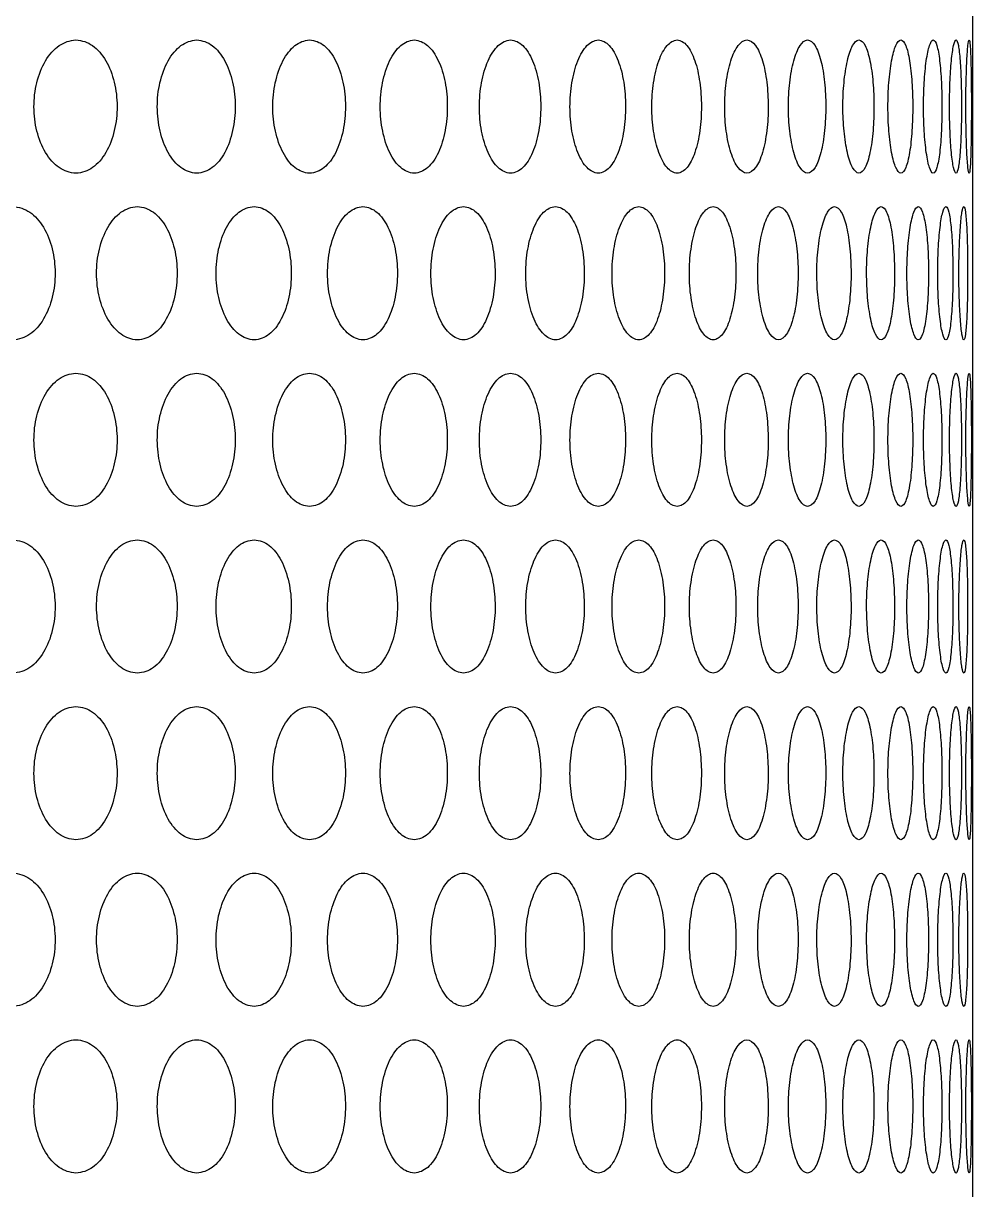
# Model space of a CAD drawing. Header units: millimetres. Extents: x 750 to 8479, y 2174 to 4333.
# Drawn here: x 1470.4 to 1527.4, y 2884.1 to 2954.1 of the extents above; entities that cross this region are included whole.
import ezdxf

# ---------------------------------------------------------------- set-up
doc = ezdxf.new("R2010")
doc.units = ezdxf.units.MM
doc.header["$LTSCALE"] = 153.67
doc.layers.get('0').update_dxf_attribs({"linetype": 'CONTINUOUS'})
doc.layers.add('02___PRT_ALL_AXES', color=7, linetype='CONTINUOUS')

msp = doc.modelspace()

# ---------------------------------------------------------------- linework, layer by layer
at = {"color": 0, "linetype": 'Continuous'}
for p, q in [((1527.40228, 3065.06162), (1527.40228, 2622.77021)), ((1527.41179, 2622.77021), (1527.41179, 3065.06162))]:
    msp.add_line(p, q, dxfattribs=at)
at = {"layer": '02___PRT_ALL_AXES', "color": 0, "linetype": 'Continuous'}
for points in [[(1473.58965, 2945.06591), (1473.22104, 2945.08775), (1472.55868, 2945.29974), (1471.71963, 2946.24269), (1471.18847, 2947.58256), (1471.01312, 2949.04925), (1471.1814, 2950.52312), (1471.71151, 2951.87762), (1472.55495, 2952.83075), (1473.21956, 2953.04428), (1473.58965, 2953.06591)], [(1473.58965, 2953.06591), (1473.95827, 2953.04407), (1474.61427, 2952.83209), (1475.43281, 2951.88914), (1475.9449, 2950.54927), (1476.11302, 2949.08257), (1475.95168, 2947.60871), (1475.4407, 2946.25421), (1474.61796, 2945.30107), (1473.95975, 2945.08754), (1473.58965, 2945.06591)], [(1480.83744, 2945.06591), (1480.49176, 2945.08775), (1479.87031, 2945.29974), (1479.08247, 2946.24269), (1478.58342, 2947.58256), (1478.41863, 2949.04925), (1478.57678, 2950.52312), (1479.07484, 2951.87762), (1479.86681, 2952.83075), (1480.49037, 2953.04428), (1480.83744, 2953.06591)], [(1480.83744, 2953.06591), (1481.18311, 2953.04407), (1481.79796, 2952.83209), (1482.56455, 2951.88914), (1483.04381, 2950.54927), (1483.20111, 2949.08257), (1483.05016, 2947.60871), (1482.57193, 2946.25421), (1481.80142, 2945.30107), (1481.1845, 2945.08754), (1480.83744, 2945.06591)], [(1487.61146, 2945.06591), (1487.28954, 2945.08775), (1486.71044, 2945.29974), (1485.97564, 2946.24269), (1485.50987, 2947.58256), (1485.35601, 2949.04925), (1485.50367, 2950.52312), (1485.96852, 2951.87762), (1486.70718, 2952.83075), (1487.28824, 2953.04428), (1487.61146, 2953.06591)], [(1487.61146, 2953.06591), (1487.93339, 2953.04407), (1488.50567, 2952.83209), (1489.2185, 2951.88914), (1489.66383, 2950.54927), (1489.80994, 2949.08257), (1489.66973, 2947.60871), (1489.22536, 2946.25421), (1488.50889, 2945.30107), (1487.93468, 2945.08754), (1487.61146, 2945.06591)], [(1493.89596, 2945.06591), (1493.59853, 2945.08775), (1493.06314, 2945.29974), (1492.38309, 2946.24269), (1491.95168, 2947.58256), (1491.80912, 2949.04925), (1491.94593, 2950.52312), (1492.3765, 2951.87762), (1493.06012, 2952.83075), (1493.59733, 2953.04428), (1493.89596, 2953.06591)], [(1493.89596, 2953.06591), (1494.19339, 2953.04407), (1494.72176, 2952.83209), (1495.37918, 2951.88914), (1495.78954, 2950.54927), (1495.92412, 2949.08257), (1495.79498, 2947.60871), (1495.38551, 2946.25421), (1494.72473, 2945.30107), (1494.19458, 2945.08754), (1493.89596, 2945.06591)], [(1499.67629, 2945.06591), (1499.40405, 2945.08775), (1498.91361, 2945.29974), (1498.28989, 2946.24269), (1497.89385, 2947.58256), (1497.76292, 2949.04925), (1497.88857, 2950.52312), (1498.28385, 2951.87762), (1498.91085, 2952.83075), (1499.40295, 2953.04428), (1499.67629, 2953.06591)], [(1499.67629, 2953.06591), (1499.94852, 2953.04407), (1500.43176, 2952.83209), (1501.03224, 2951.88914), (1501.40667, 2950.54927), (1501.52941, 2949.08257), (1501.41163, 2947.60871), (1501.03802, 2946.25421), (1500.43447, 2945.30107), (1499.94962, 2945.08754), (1499.67629, 2945.06591)], [(1504.93899, 2945.06591), (1504.69257, 2945.08775), (1504.24823, 2945.29974), (1503.6823, 2946.24269), (1503.32254, 2947.58256), (1503.20354, 2949.04925), (1503.31775, 2950.52312), (1503.67681, 2951.87762), (1504.24573, 2952.83075), (1504.69158, 2953.04428), (1504.93899, 2953.06591)], [(1504.93899, 2953.06591), (1505.1854, 2953.04407), (1505.62237, 2952.83209), (1506.16452, 2951.88914), (1506.50215, 2950.54927), (1506.61276, 2949.08257), (1506.50662, 2947.60871), (1506.16973, 2946.25421), (1505.62483, 2945.30107), (1505.18639, 2945.08754), (1504.93899, 2945.06591)], [(1509.6718, 2945.06591), (1509.45179, 2945.08775), (1509.05457, 2945.29974), (1508.54775, 2946.24269), (1508.22511, 2947.58256), (1508.11833, 2949.04925), (1508.22081, 2950.52312), (1508.54283, 2951.87762), (1509.05233, 2952.83075), (1509.4509, 2953.04428), (1509.6718, 2953.06591)], [(1509.6718, 2953.06591), (1509.89182, 2953.04407), (1510.2815, 2952.83209), (1510.76405, 2951.88914), (1511.0641, 2950.54927), (1511.16233, 2949.08257), (1511.06807, 2947.60871), (1510.76869, 2946.25421), (1510.28369, 2945.30107), (1509.89271, 2945.08754), (1509.6718, 2945.06591)], [(1513.86371, 2945.06591), (1513.67061, 2945.08775), (1513.32145, 2945.29974), (1512.87491, 2946.24269), (1512.59015, 2947.58256), (1512.49582, 2949.04925), (1512.58635, 2950.52312), (1512.87057, 2951.87762), (1513.31948, 2952.83075), (1513.66983, 2953.04428), (1513.86371, 2953.06591)], [(1513.86371, 2953.06591), (1514.05682, 2953.04407), (1514.39831, 2952.83209), (1514.82014, 2951.88914), (1515.0819, 2950.54927), (1515.16751, 2949.08257), (1515.08536, 2947.60871), (1514.82419, 2946.25421), (1514.40023, 2945.30107), (1514.0576, 2945.08754), (1513.86371, 2945.06591)], [(1517.50495, 2945.06591), (1517.33921, 2945.08775), (1517.03891, 2945.29974), (1516.6537, 2946.24269), (1516.40748, 2947.58256), (1516.32584, 2949.04925), (1516.4042, 2950.52312), (1516.64996, 2951.87762), (1517.03722, 2952.83075), (1517.33854, 2953.04428), (1517.50495, 2953.06591)], [(1517.50495, 2953.06591), (1517.6707, 2953.04407), (1517.96321, 2952.83209), (1518.32333, 2951.88914), (1518.5462, 2950.54927), (1518.61899, 2949.08257), (1518.54914, 2947.60871), (1518.32678, 2946.25421), (1517.96485, 2945.30107), (1517.67137, 2945.08754), (1517.50495, 2945.06591)], [(1520.58704, 2945.06591), (1520.44904, 2945.08775), (1520.19832, 2945.29974), (1519.87533, 2946.24269), (1519.66822, 2947.58256), (1519.59944, 2949.04925), (1519.66545, 2950.52312), (1519.87219, 2951.87762), (1520.1969, 2952.83075), (1520.44849, 2953.04428), (1520.58704, 2953.06591)], [(1520.58704, 2953.06591), (1520.72504, 2953.04407), (1520.96789, 2952.83209), (1521.26546, 2951.88914), (1521.44892, 2950.54927), (1521.50873, 2949.08257), (1521.45134, 2947.60871), (1521.26831, 2946.25421), (1520.96925, 2945.30107), (1520.7256, 2945.08754), (1520.58704, 2945.06591)], [(1523.10281, 2945.06591), (1522.99287, 2945.08775), (1522.7923, 2945.29974), (1522.53228, 2946.24269), (1522.36477, 2947.58256), (1522.30903, 2949.04925), (1522.36253, 2950.52312), (1522.52975, 2951.87762), (1522.79117, 2952.83075), (1522.99243, 2953.04428), (1523.10281, 2953.06591)], [(1523.10281, 2953.06591), (1523.21274, 2953.04407), (1523.40535, 2952.83209), (1523.63968, 2951.88914), (1523.7833, 2950.54927), (1523.82999, 2949.08257), (1523.78519, 2947.60871), (1523.64192, 2946.25421), (1523.40643, 2945.30107), (1523.21318, 2945.08754), (1523.10281, 2945.06591)], [(1525.04638, 2945.06591), (1524.96477, 2945.08775), (1524.81482, 2945.29974), (1524.61838, 2946.24269), (1524.49086, 2947.58256), (1524.44827, 2949.04925), (1524.48915, 2950.52312), (1524.61646, 2951.87762), (1524.81397, 2952.83075), (1524.96445, 2953.04428), (1525.04638, 2953.06591)], [(1525.04638, 2953.06591), (1525.128, 2953.04407), (1525.26992, 2952.83209), (1525.44047, 2951.88914), (1525.54392, 2950.54927), (1525.57738, 2949.08257), (1525.54528, 2947.60871), (1525.4421, 2946.25421), (1525.27072, 2945.30107), (1525.12832, 2945.08754), (1525.04638, 2945.06591)], [(1526.41325, 2945.06591), (1526.36015, 2945.08775), (1526.26116, 2945.29974), (1526.12876, 2946.24269), (1526.04152, 2947.58256), (1526.01219, 2949.04925), (1526.04035, 2950.52312), (1526.12746, 2951.87762), (1526.2606, 2952.83075), (1526.35994, 2953.04428), (1526.41325, 2953.06591)], [(1526.41325, 2953.06591), (1526.46635, 2953.04407), (1526.55726, 2952.83209), (1526.66363, 2951.88914), (1526.72666, 2950.54927), (1526.74681, 2949.08257), (1526.72748, 2947.60871), (1526.66464, 2946.25421), (1526.55777, 2945.30107), (1526.46656, 2945.08754), (1526.41325, 2945.06591)], [(1527.20022, 2945.06591), (1527.17576, 2945.08775), (1527.12797, 2945.29974), (1527.05992, 2946.24269), (1527.01316, 2947.58256), (1526.99716, 2949.04925), (1527.01252, 2950.52312), (1527.05924, 2951.87762), (1527.12769, 2952.83075), (1527.17566, 2953.04428), (1527.20022, 2953.06591)], [(1527.20022, 2953.06591), (1527.22468, 2953.04407), (1527.26437, 2952.83209), (1527.30631, 2951.88914), (1527.32878, 2950.54927), (1527.33558, 2949.08257), (1527.32906, 2947.60871), (1527.3067, 2946.25421), (1527.26459, 2945.30107), (1527.22478, 2945.08754), (1527.20022, 2945.06591)], [(1469.79334, 2943.06591), (1470.17311, 2943.04407), (1470.84911, 2942.83209), (1471.69293, 2941.88914), (1472.22098, 2940.54927), (1472.39436, 2939.08257), (1472.22798, 2937.60871), (1471.70106, 2936.25421), (1470.85292, 2935.30107), (1470.17463, 2935.08754), (1469.79334, 2935.06591)], [(1477.27173, 2935.06591), (1476.91449, 2935.08775), (1476.27239, 2935.29974), (1475.45871, 2936.24269), (1474.94346, 2937.58256), (1474.77333, 2939.04925), (1474.9366, 2940.52312), (1475.45084, 2941.87762), (1476.26877, 2942.83075), (1476.91305, 2943.04428), (1477.27173, 2943.06591)], [(1477.27173, 2943.06591), (1477.62898, 2943.04407), (1478.2646, 2942.83209), (1479.05739, 2941.88914), (1479.55321, 2940.54927), (1479.71596, 2939.08257), (1479.55978, 2937.60871), (1479.06502, 2936.25421), (1478.26817, 2935.30107), (1477.63042, 2935.08754), (1477.27173, 2935.06591)], [(1484.28468, 2935.06591), (1483.95079, 2935.08775), (1483.35034, 2935.29974), (1482.58879, 2936.24269), (1482.10624, 2937.58256), (1481.94687, 2939.04925), (1482.09982, 2940.52312), (1482.58142, 2941.87762), (1483.34695, 2942.83075), (1483.94944, 2943.04428), (1484.28468, 2943.06591)], [(1484.28468, 2943.06591), (1484.61858, 2943.04407), (1485.21232, 2942.83209), (1485.95224, 2941.88914), (1486.41467, 2940.54927), (1486.56642, 2939.08257), (1486.4208, 2937.60871), (1485.95936, 2936.25421), (1485.21566, 2935.30107), (1484.61992, 2935.08754), (1484.28468, 2935.06591)], [(1490.81584, 2935.06591), (1490.50608, 2935.08775), (1489.94867, 2935.29974), (1489.24104, 2936.24269), (1488.79232, 2937.58256), (1488.64406, 2939.04925), (1488.78634, 2940.52312), (1489.23419, 2941.87762), (1489.94553, 2942.83075), (1490.50483, 2943.04428), (1490.81584, 2943.06591)], [(1490.81584, 2943.06591), (1491.12561, 2943.04407), (1491.6761, 2942.83209), (1492.36143, 2941.88914), (1492.78939, 2940.54927), (1492.92978, 2939.08257), (1492.79506, 2937.60871), (1492.36802, 2936.25421), (1491.67919, 2935.30107), (1491.12686, 2935.08754), (1490.81584, 2935.06591)], [(1496.85001, 2935.06591), (1496.5651, 2935.08775), (1496.05203, 2935.29974), (1495.39996, 2936.24269), (1494.98611, 2937.58256), (1494.84932, 2939.04925), (1494.9806, 2940.52312), (1495.39364, 2941.87762), (1496.04914, 2942.83075), (1496.56395, 2943.04428), (1496.85001, 2943.06591)], [(1496.85001, 2943.06591), (1497.13493, 2943.04407), (1497.64088, 2942.83209), (1498.27002, 2941.88914), (1498.66253, 2940.54927), (1498.79122, 2939.08257), (1498.66772, 2937.60871), (1498.27607, 2936.25421), (1497.64372, 2935.30107), (1497.13607, 2935.08754), (1496.85001, 2935.06591)], [(1502.37314, 2935.06591), (1502.11373, 2935.08775), (1501.64621, 2935.29974), (1501.05121, 2936.24269), (1500.6732, 2937.58256), (1500.5482, 2939.04925), (1500.66816, 2940.52312), (1501.04544, 2941.87762), (1501.64357, 2942.83075), (1502.11269, 2943.04428), (1502.37314, 2943.06591)], [(1502.37314, 2943.06591), (1502.63254, 2943.04407), (1503.09277, 2942.83209), (1503.66425, 2941.88914), (1504.02039, 2940.54927), (1504.1371, 2939.08257), (1504.0251, 2937.60871), (1503.66975, 2936.25421), (1503.09536, 2935.30107), (1502.63358, 2935.08754), (1502.37314, 2935.06591)], [(1507.37235, 2935.06591), (1507.13907, 2935.08775), (1506.71817, 2935.29974), (1506.18163, 2936.24269), (1505.84033, 2937.58256), (1505.72741, 2939.04925), (1505.83579, 2940.52312), (1506.17643, 2941.87762), (1506.71579, 2942.83075), (1507.13813, 2943.04428), (1507.37235, 2943.06591)], [(1507.37235, 2943.06591), (1507.60563, 2943.04407), (1508.01908, 2942.83209), (1508.53158, 2941.88914), (1508.85051, 2940.54927), (1508.95496, 2939.08257), (1508.85473, 2937.60871), (1508.5365, 2936.25421), (1508.0214, 2935.30107), (1507.60657, 2935.08754), (1507.37235, 2935.06591)], [(1511.83601, 2935.06591), (1511.62939, 2935.08775), (1511.2561, 2935.29974), (1510.77927, 2936.24269), (1510.47549, 2937.58256), (1510.3749, 2939.04925), (1510.47144, 2940.52312), (1510.77465, 2941.87762), (1511.25399, 2942.83075), (1511.62856, 2943.04428), (1511.83601, 2943.06591)], [(1511.83601, 2943.06591), (1512.04263, 2943.04407), (1512.40833, 2942.83209), (1512.86065, 2941.88914), (1513.14163, 2940.54927), (1513.23358, 2939.08257), (1513.14535, 2937.60871), (1512.86499, 2936.25421), (1512.41038, 2935.30107), (1512.04346, 2935.08754), (1511.83601, 2935.06591)], [(1515.75373, 2935.06591), (1515.57425, 2935.08775), (1515.24943, 2935.29974), (1514.83343, 2936.24269), (1514.56786, 2937.58256), (1514.47985, 2939.04925), (1514.56432, 2940.52312), (1514.82939, 2941.87762), (1515.2476, 2942.83075), (1515.57353, 2943.04428), (1515.75373, 2943.06591)], [(1515.75373, 2943.06591), (1515.93321, 2943.04407), (1516.2503, 2942.83209), (1516.64138, 2941.88914), (1516.88377, 2940.54927), (1516.963, 2939.08257), (1516.88698, 2937.60871), (1516.64514, 2936.25421), (1516.25208, 2935.30107), (1515.93393, 2935.08754), (1515.75373, 2935.06591)], [(1519.11637, 2935.06591), (1518.96445, 2935.08775), (1518.68887, 2935.29974), (1518.33466, 2936.24269), (1518.10793, 2937.58256), (1518.0327, 2939.04925), (1518.1049, 2940.52312), (1518.33122, 2941.87762), (1518.68731, 2942.83075), (1518.96384, 2943.04428), (1519.11637, 2943.06591)], [(1519.11637, 2943.06591), (1519.26829, 2943.04407), (1519.53604, 2942.83209), (1519.86498, 2941.88914), (1520.06821, 2940.54927), (1520.13453, 2939.08257), (1520.07089, 2937.60871), (1519.86814, 2936.25421), (1519.53755, 2935.30107), (1519.2689, 2935.08754), (1519.11637, 2935.06591)], [(1521.91611, 2935.06591), (1521.79211, 2935.08775), (1521.5664, 2935.29974), (1521.27481, 2936.24269), (1521.08744, 2937.58256), (1521.02516, 2939.04925), (1521.08494, 2940.52312), (1521.27197, 2941.87762), (1521.56512, 2942.83075), (1521.79161, 2943.04428), (1521.91611, 2943.06591)], [(1521.91611, 2943.06591), (1522.04012, 2943.04407), (1522.2579, 2942.83209), (1522.52394, 2941.88914), (1522.68752, 2940.54927), (1522.74079, 2939.08257), (1522.68968, 2937.60871), (1522.52648, 2936.25421), (1522.25913, 2935.30107), (1522.04062, 2935.08754), (1521.91611, 2935.06591)], [(1524.14643, 2935.06591), (1524.05063, 2935.08775), (1523.87532, 2935.29974), (1523.64702, 2936.24269), (1523.49946, 2937.58256), (1523.45028, 2939.04925), (1523.49749, 2940.52312), (1523.6448, 2941.87762), (1523.87433, 2942.83075), (1524.05025, 2943.04428), (1524.14643, 2943.06591)], [(1524.14643, 2943.06591), (1524.24223, 2943.04407), (1524.40955, 2942.83209), (1524.61205, 2941.88914), (1524.73562, 2940.54927), (1524.77571, 2939.08257), (1524.73725, 2937.60871), (1524.61398, 2936.25421), (1524.41049, 2935.30107), (1524.24262, 2935.08754), (1524.14643, 2935.06591)], [(1525.80214, 2935.06591), (1525.73476, 2935.08775), (1525.61025, 2935.29974), (1525.44579, 2936.24269), (1525.33837, 2937.58256), (1525.30241, 2939.04925), (1525.33693, 2940.52312), (1525.44418, 2941.87762), (1525.60955, 2942.83075), (1525.73449, 2943.04428), (1525.80214, 2943.06591)], [(1525.80214, 2943.06591), (1525.86951, 2943.04407), (1525.98597, 2942.83209), (1526.12447, 2941.88914), (1526.20773, 2940.54927), (1526.23454, 2939.08257), (1526.20882, 2937.60871), (1526.12578, 2936.25421), (1525.98662, 2935.30107), (1525.86978, 2935.08754), (1525.80214, 2935.06591)], [(1526.87937, 2935.06591), (1526.84058, 2935.08775), (1526.76717, 2935.29974), (1526.66691, 2936.24269), (1526.59989, 2937.58256), (1526.57722, 2939.04925), (1526.59898, 2940.52312), (1526.66592, 2941.87762), (1526.76675, 2942.83075), (1526.84042, 2943.04428), (1526.87937, 2943.06591)], [(1526.87937, 2943.06591), (1526.91816, 2943.04407), (1526.98348, 2942.83209), (1527.05766, 2941.88914), (1527.10042, 2940.54927), (1527.1139, 2939.08257), (1527.10097, 2937.60871), (1527.05835, 2936.25421), (1526.98385, 2935.30107), (1526.91831, 2935.08754), (1526.87937, 2935.06591)], [(1473.58965, 2925.06591), (1473.22104, 2925.08775), (1472.55868, 2925.29974), (1471.71963, 2926.24269), (1471.18847, 2927.58256), (1471.01312, 2929.04925), (1471.1814, 2930.52312), (1471.71151, 2931.87762), (1472.55495, 2932.83075), (1473.21956, 2933.04428), (1473.58965, 2933.06591)], [(1473.58965, 2933.06591), (1473.95827, 2933.04407), (1474.61427, 2932.83209), (1475.43281, 2931.88914), (1475.9449, 2930.54927), (1476.11302, 2929.08257), (1475.95168, 2927.60871), (1475.4407, 2926.25421), (1474.61796, 2925.30107), (1473.95975, 2925.08754), (1473.58965, 2925.06591)], [(1480.83744, 2925.06591), (1480.49176, 2925.08775), (1479.87031, 2925.29974), (1479.08247, 2926.24269), (1478.58342, 2927.58256), (1478.41863, 2929.04925), (1478.57678, 2930.52312), (1479.07484, 2931.87762), (1479.86681, 2932.83075), (1480.49037, 2933.04428), (1480.83744, 2933.06591)], [(1480.83744, 2933.06591), (1481.18311, 2933.04407), (1481.79796, 2932.83209), (1482.56455, 2931.88914), (1483.04381, 2930.54927), (1483.20111, 2929.08257), (1483.05016, 2927.60871), (1482.57193, 2926.25421), (1481.80142, 2925.30107), (1481.1845, 2925.08754), (1480.83744, 2925.06591)], [(1487.61146, 2925.06591), (1487.28954, 2925.08775), (1486.71044, 2925.29974), (1485.97564, 2926.24269), (1485.50987, 2927.58256), (1485.35601, 2929.04925), (1485.50367, 2930.52312), (1485.96852, 2931.87762), (1486.70718, 2932.83075), (1487.28824, 2933.04428), (1487.61146, 2933.06591)], [(1487.61146, 2933.06591), (1487.93339, 2933.04407), (1488.50567, 2932.83209), (1489.2185, 2931.88914), (1489.66383, 2930.54927), (1489.80994, 2929.08257), (1489.66973, 2927.60871), (1489.22536, 2926.25421), (1488.50889, 2925.30107), (1487.93468, 2925.08754), (1487.61146, 2925.06591)], [(1493.89596, 2925.06591), (1493.59853, 2925.08775), (1493.06314, 2925.29974), (1492.38309, 2926.24269), (1491.95168, 2927.58256), (1491.80912, 2929.04925), (1491.94593, 2930.52312), (1492.3765, 2931.87762), (1493.06012, 2932.83075), (1493.59733, 2933.04428), (1493.89596, 2933.06591)], [(1493.89596, 2933.06591), (1494.19339, 2933.04407), (1494.72176, 2932.83209), (1495.37918, 2931.88914), (1495.78954, 2930.54927), (1495.92412, 2929.08257), (1495.79498, 2927.60871), (1495.38551, 2926.25421), (1494.72473, 2925.30107), (1494.19458, 2925.08754), (1493.89596, 2925.06591)], [(1499.67629, 2925.06591), (1499.40405, 2925.08775), (1498.91361, 2925.29974), (1498.28989, 2926.24269), (1497.89385, 2927.58256), (1497.76292, 2929.04925), (1497.88857, 2930.52312), (1498.28385, 2931.87762), (1498.91085, 2932.83075), (1499.40295, 2933.04428), (1499.67629, 2933.06591)], [(1499.67629, 2933.06591), (1499.94852, 2933.04407), (1500.43176, 2932.83209), (1501.03224, 2931.88914), (1501.40667, 2930.54927), (1501.52941, 2929.08257), (1501.41163, 2927.60871), (1501.03802, 2926.25421), (1500.43447, 2925.30107), (1499.94962, 2925.08754), (1499.67629, 2925.06591)], [(1504.93899, 2925.06591), (1504.69257, 2925.08775), (1504.24823, 2925.29974), (1503.6823, 2926.24269), (1503.32254, 2927.58256), (1503.20354, 2929.04925), (1503.31775, 2930.52312), (1503.67681, 2931.87762), (1504.24573, 2932.83075), (1504.69158, 2933.04428), (1504.93899, 2933.06591)], [(1504.93899, 2933.06591), (1505.1854, 2933.04407), (1505.62237, 2932.83209), (1506.16452, 2931.88914), (1506.50215, 2930.54927), (1506.61276, 2929.08257), (1506.50662, 2927.60871), (1506.16973, 2926.25421), (1505.62483, 2925.30107), (1505.18639, 2925.08754), (1504.93899, 2925.06591)], [(1509.6718, 2925.06591), (1509.45179, 2925.08775), (1509.05457, 2925.29974), (1508.54775, 2926.24269), (1508.22511, 2927.58256), (1508.11833, 2929.04925), (1508.22081, 2930.52312), (1508.54283, 2931.87762), (1509.05233, 2932.83075), (1509.4509, 2933.04428), (1509.6718, 2933.06591)], [(1509.6718, 2933.06591), (1509.89182, 2933.04407), (1510.2815, 2932.83209), (1510.76405, 2931.88914), (1511.0641, 2930.54927), (1511.16233, 2929.08257), (1511.06807, 2927.60871), (1510.76869, 2926.25421), (1510.28369, 2925.30107), (1509.89271, 2925.08754), (1509.6718, 2925.06591)], [(1513.86371, 2925.06591), (1513.67061, 2925.08775), (1513.32145, 2925.29974), (1512.87491, 2926.24269), (1512.59015, 2927.58256), (1512.49582, 2929.04925), (1512.58635, 2930.52312), (1512.87057, 2931.87762), (1513.31948, 2932.83075), (1513.66983, 2933.04428), (1513.86371, 2933.06591)], [(1513.86371, 2933.06591), (1514.05682, 2933.04407), (1514.39831, 2932.83209), (1514.82014, 2931.88914), (1515.0819, 2930.54927), (1515.16751, 2929.08257), (1515.08536, 2927.60871), (1514.82419, 2926.25421), (1514.40023, 2925.30107), (1514.0576, 2925.08754), (1513.86371, 2925.06591)], [(1517.50495, 2925.06591), (1517.33921, 2925.08775), (1517.03891, 2925.29974), (1516.6537, 2926.24269), (1516.40748, 2927.58256), (1516.32584, 2929.04925), (1516.4042, 2930.52312), (1516.64996, 2931.87762), (1517.03722, 2932.83075), (1517.33854, 2933.04428), (1517.50495, 2933.06591)], [(1517.50495, 2933.06591), (1517.6707, 2933.04407), (1517.96321, 2932.83209), (1518.32333, 2931.88914), (1518.5462, 2930.54927), (1518.61899, 2929.08257), (1518.54914, 2927.60871), (1518.32678, 2926.25421), (1517.96485, 2925.30107), (1517.67137, 2925.08754), (1517.50495, 2925.06591)], [(1520.58704, 2925.06591), (1520.44904, 2925.08775), (1520.19832, 2925.29974), (1519.87533, 2926.24269), (1519.66822, 2927.58256), (1519.59944, 2929.04925), (1519.66545, 2930.52312), (1519.87219, 2931.87762), (1520.1969, 2932.83075), (1520.44849, 2933.04428), (1520.58704, 2933.06591)], [(1520.58704, 2933.06591), (1520.72504, 2933.04407), (1520.96789, 2932.83209), (1521.26546, 2931.88914), (1521.44892, 2930.54927), (1521.50873, 2929.08257), (1521.45134, 2927.60871), (1521.26831, 2926.25421), (1520.96925, 2925.30107), (1520.7256, 2925.08754), (1520.58704, 2925.06591)], [(1523.10281, 2925.06591), (1522.99287, 2925.08775), (1522.7923, 2925.29974), (1522.53228, 2926.24269), (1522.36477, 2927.58256), (1522.30903, 2929.04925), (1522.36253, 2930.52312), (1522.52975, 2931.87762), (1522.79117, 2932.83075), (1522.99243, 2933.04428), (1523.10281, 2933.06591)], [(1523.10281, 2933.06591), (1523.21274, 2933.04407), (1523.40535, 2932.83209), (1523.63968, 2931.88914), (1523.7833, 2930.54927), (1523.82999, 2929.08257), (1523.78519, 2927.60871), (1523.64192, 2926.25421), (1523.40643, 2925.30107), (1523.21318, 2925.08754), (1523.10281, 2925.06591)], [(1525.04638, 2925.06591), (1524.96477, 2925.08775), (1524.81482, 2925.29974), (1524.61838, 2926.24269), (1524.49086, 2927.58256), (1524.44827, 2929.04925), (1524.48915, 2930.52312), (1524.61646, 2931.87762), (1524.81397, 2932.83075), (1524.96445, 2933.04428), (1525.04638, 2933.06591)], [(1525.04638, 2933.06591), (1525.128, 2933.04407), (1525.26992, 2932.83209), (1525.44047, 2931.88914), (1525.54392, 2930.54927), (1525.57738, 2929.08257), (1525.54528, 2927.60871), (1525.4421, 2926.25421), (1525.27072, 2925.30107), (1525.12832, 2925.08754), (1525.04638, 2925.06591)], [(1526.41325, 2925.06591), (1526.36015, 2925.08775), (1526.26116, 2925.29974), (1526.12876, 2926.24269), (1526.04152, 2927.58256), (1526.01219, 2929.04925), (1526.04035, 2930.52312), (1526.12746, 2931.87762), (1526.2606, 2932.83075), (1526.35994, 2933.04428), (1526.41325, 2933.06591)], [(1526.41325, 2933.06591), (1526.46635, 2933.04407), (1526.55726, 2932.83209), (1526.66363, 2931.88914), (1526.72666, 2930.54927), (1526.74681, 2929.08257), (1526.72748, 2927.60871), (1526.66464, 2926.25421), (1526.55777, 2925.30107), (1526.46656, 2925.08754), (1526.41325, 2925.06591)], [(1527.20022, 2925.06591), (1527.17576, 2925.08775), (1527.12797, 2925.29974), (1527.05992, 2926.24269), (1527.01316, 2927.58256), (1526.99716, 2929.04925), (1527.01252, 2930.52312), (1527.05924, 2931.87762), (1527.12769, 2932.83075), (1527.17566, 2933.04428), (1527.20022, 2933.06591)], [(1527.20022, 2933.06591), (1527.22468, 2933.04407), (1527.26437, 2932.83209), (1527.30631, 2931.88914), (1527.32878, 2930.54927), (1527.33558, 2929.08257), (1527.32906, 2927.60871), (1527.3067, 2926.25421), (1527.26459, 2925.30107), (1527.22478, 2925.08754), (1527.20022, 2925.06591)], [(1469.79334, 2923.06591), (1470.17311, 2923.04407), (1470.84911, 2922.83209), (1471.69293, 2921.88914), (1472.22098, 2920.54927), (1472.39436, 2919.08257), (1472.22798, 2917.60871), (1471.70106, 2916.25421), (1470.85292, 2915.30107), (1470.17463, 2915.08754), (1469.79334, 2915.06591)], [(1477.27173, 2915.06591), (1476.91449, 2915.08775), (1476.27239, 2915.29974), (1475.45871, 2916.24269), (1474.94346, 2917.58256), (1474.77333, 2919.04925), (1474.9366, 2920.52312), (1475.45084, 2921.87762), (1476.26877, 2922.83075), (1476.91305, 2923.04428), (1477.27173, 2923.06591)], [(1477.27173, 2923.06591), (1477.62898, 2923.04407), (1478.2646, 2922.83209), (1479.05739, 2921.88914), (1479.55321, 2920.54927), (1479.71596, 2919.08257), (1479.55978, 2917.60871), (1479.06502, 2916.25421), (1478.26817, 2915.30107), (1477.63042, 2915.08754), (1477.27173, 2915.06591)], [(1484.28468, 2915.06591), (1483.95079, 2915.08775), (1483.35034, 2915.29974), (1482.58879, 2916.24269), (1482.10624, 2917.58256), (1481.94687, 2919.04925), (1482.09982, 2920.52312), (1482.58142, 2921.87762), (1483.34695, 2922.83075), (1483.94944, 2923.04428), (1484.28468, 2923.06591)], [(1484.28468, 2923.06591), (1484.61858, 2923.04407), (1485.21232, 2922.83209), (1485.95224, 2921.88914), (1486.41467, 2920.54927), (1486.56642, 2919.08257), (1486.4208, 2917.60871), (1485.95936, 2916.25421), (1485.21566, 2915.30107), (1484.61992, 2915.08754), (1484.28468, 2915.06591)], [(1490.81584, 2915.06591), (1490.50608, 2915.08775), (1489.94867, 2915.29974), (1489.24104, 2916.24269), (1488.79232, 2917.58256), (1488.64406, 2919.04925), (1488.78634, 2920.52312), (1489.23419, 2921.87762), (1489.94553, 2922.83075), (1490.50483, 2923.04428), (1490.81584, 2923.06591)], [(1490.81584, 2923.06591), (1491.12561, 2923.04407), (1491.6761, 2922.83209), (1492.36143, 2921.88914), (1492.78939, 2920.54927), (1492.92978, 2919.08257), (1492.79506, 2917.60871), (1492.36802, 2916.25421), (1491.67919, 2915.30107), (1491.12686, 2915.08754), (1490.81584, 2915.06591)], [(1496.85001, 2915.06591), (1496.5651, 2915.08775), (1496.05203, 2915.29974), (1495.39996, 2916.24269), (1494.98611, 2917.58256), (1494.84932, 2919.04925), (1494.9806, 2920.52312), (1495.39364, 2921.87762), (1496.04914, 2922.83075), (1496.56395, 2923.04428), (1496.85001, 2923.06591)], [(1496.85001, 2923.06591), (1497.13493, 2923.04407), (1497.64088, 2922.83209), (1498.27002, 2921.88914), (1498.66253, 2920.54927), (1498.79122, 2919.08257), (1498.66772, 2917.60871), (1498.27607, 2916.25421), (1497.64372, 2915.30107), (1497.13607, 2915.08754), (1496.85001, 2915.06591)], [(1502.37314, 2915.06591), (1502.11373, 2915.08775), (1501.64621, 2915.29974), (1501.05121, 2916.24269), (1500.6732, 2917.58256), (1500.5482, 2919.04925), (1500.66816, 2920.52312), (1501.04544, 2921.87762), (1501.64357, 2922.83075), (1502.11269, 2923.04428), (1502.37314, 2923.06591)], [(1502.37314, 2923.06591), (1502.63254, 2923.04407), (1503.09277, 2922.83209), (1503.66425, 2921.88914), (1504.02039, 2920.54927), (1504.1371, 2919.08257), (1504.0251, 2917.60871), (1503.66975, 2916.25421), (1503.09536, 2915.30107), (1502.63358, 2915.08754), (1502.37314, 2915.06591)], [(1507.37235, 2915.06591), (1507.13907, 2915.08775), (1506.71817, 2915.29974), (1506.18163, 2916.24269), (1505.84033, 2917.58256), (1505.72741, 2919.04925), (1505.83579, 2920.52312), (1506.17643, 2921.87762), (1506.71579, 2922.83075), (1507.13813, 2923.04428), (1507.37235, 2923.06591)], [(1507.37235, 2923.06591), (1507.60563, 2923.04407), (1508.01908, 2922.83209), (1508.53158, 2921.88914), (1508.85051, 2920.54927), (1508.95496, 2919.08257), (1508.85473, 2917.60871), (1508.5365, 2916.25421), (1508.0214, 2915.30107), (1507.60657, 2915.08754), (1507.37235, 2915.06591)], [(1511.83601, 2915.06591), (1511.62939, 2915.08775), (1511.2561, 2915.29974), (1510.77927, 2916.24269), (1510.47549, 2917.58256), (1510.3749, 2919.04925), (1510.47144, 2920.52312), (1510.77465, 2921.87762), (1511.25399, 2922.83075), (1511.62856, 2923.04428), (1511.83601, 2923.06591)], [(1511.83601, 2923.06591), (1512.04263, 2923.04407), (1512.40833, 2922.83209), (1512.86065, 2921.88914), (1513.14163, 2920.54927), (1513.23358, 2919.08257), (1513.14535, 2917.60871), (1512.86499, 2916.25421), (1512.41038, 2915.30107), (1512.04346, 2915.08754), (1511.83601, 2915.06591)], [(1515.75373, 2915.06591), (1515.57425, 2915.08775), (1515.24943, 2915.29974), (1514.83343, 2916.24269), (1514.56786, 2917.58256), (1514.47985, 2919.04925), (1514.56432, 2920.52312), (1514.82939, 2921.87762), (1515.2476, 2922.83075), (1515.57353, 2923.04428), (1515.75373, 2923.06591)], [(1515.75373, 2923.06591), (1515.93321, 2923.04407), (1516.2503, 2922.83209), (1516.64138, 2921.88914), (1516.88377, 2920.54927), (1516.963, 2919.08257), (1516.88698, 2917.60871), (1516.64514, 2916.25421), (1516.25208, 2915.30107), (1515.93393, 2915.08754), (1515.75373, 2915.06591)], [(1519.11637, 2915.06591), (1518.96445, 2915.08775), (1518.68887, 2915.29974), (1518.33466, 2916.24269), (1518.10793, 2917.58256), (1518.0327, 2919.04925), (1518.1049, 2920.52312), (1518.33122, 2921.87762), (1518.68731, 2922.83075), (1518.96384, 2923.04428), (1519.11637, 2923.06591)], [(1519.11637, 2923.06591), (1519.26829, 2923.04407), (1519.53604, 2922.83209), (1519.86498, 2921.88914), (1520.06821, 2920.54927), (1520.13453, 2919.08257), (1520.07089, 2917.60871), (1519.86814, 2916.25421), (1519.53755, 2915.30107), (1519.2689, 2915.08754), (1519.11637, 2915.06591)], [(1521.91611, 2915.06591), (1521.79211, 2915.08775), (1521.5664, 2915.29974), (1521.27481, 2916.24269), (1521.08744, 2917.58256), (1521.02516, 2919.04925), (1521.08494, 2920.52312), (1521.27197, 2921.87762), (1521.56512, 2922.83075), (1521.79161, 2923.04428), (1521.91611, 2923.06591)], [(1521.91611, 2923.06591), (1522.04012, 2923.04407), (1522.2579, 2922.83209), (1522.52394, 2921.88914), (1522.68752, 2920.54927), (1522.74079, 2919.08257), (1522.68968, 2917.60871), (1522.52648, 2916.25421), (1522.25913, 2915.30107), (1522.04062, 2915.08754), (1521.91611, 2915.06591)], [(1524.14643, 2915.06591), (1524.05063, 2915.08775), (1523.87532, 2915.29974), (1523.64702, 2916.24269), (1523.49946, 2917.58256), (1523.45028, 2919.04925), (1523.49749, 2920.52312), (1523.6448, 2921.87762), (1523.87433, 2922.83075), (1524.05025, 2923.04428), (1524.14643, 2923.06591)], [(1524.14643, 2923.06591), (1524.24223, 2923.04407), (1524.40955, 2922.83209), (1524.61205, 2921.88914), (1524.73562, 2920.54927), (1524.77571, 2919.08257), (1524.73725, 2917.60871), (1524.61398, 2916.25421), (1524.41049, 2915.30107), (1524.24262, 2915.08754), (1524.14643, 2915.06591)], [(1525.80214, 2915.06591), (1525.73476, 2915.08775), (1525.61025, 2915.29974), (1525.44579, 2916.24269), (1525.33837, 2917.58256), (1525.30241, 2919.04925), (1525.33693, 2920.52312), (1525.44418, 2921.87762), (1525.60955, 2922.83075), (1525.73449, 2923.04428), (1525.80214, 2923.06591)], [(1525.80214, 2923.06591), (1525.86951, 2923.04407), (1525.98597, 2922.83209), (1526.12447, 2921.88914), (1526.20773, 2920.54927), (1526.23454, 2919.08257), (1526.20882, 2917.60871), (1526.12578, 2916.25421), (1525.98662, 2915.30107), (1525.86978, 2915.08754), (1525.80214, 2915.06591)], [(1526.87937, 2915.06591), (1526.84058, 2915.08775), (1526.76717, 2915.29974), (1526.66691, 2916.24269), (1526.59989, 2917.58256), (1526.57722, 2919.04925), (1526.59898, 2920.52312), (1526.66592, 2921.87762), (1526.76675, 2922.83075), (1526.84042, 2923.04428), (1526.87937, 2923.06591)], [(1526.87937, 2923.06591), (1526.91816, 2923.04407), (1526.98348, 2922.83209), (1527.05766, 2921.88914), (1527.10042, 2920.54927), (1527.1139, 2919.08257), (1527.10097, 2917.60871), (1527.05835, 2916.25421), (1526.98385, 2915.30107), (1526.91831, 2915.08754), (1526.87937, 2915.06591)], [(1473.58965, 2905.06591), (1473.22104, 2905.08775), (1472.55868, 2905.29974), (1471.71963, 2906.24269), (1471.18847, 2907.58256), (1471.01312, 2909.04925), (1471.1814, 2910.52312), (1471.71151, 2911.87762), (1472.55495, 2912.83075), (1473.21956, 2913.04428), (1473.58965, 2913.06591)], [(1473.58965, 2913.06591), (1473.95827, 2913.04407), (1474.61427, 2912.83209), (1475.43281, 2911.88914), (1475.9449, 2910.54927), (1476.11302, 2909.08257), (1475.95168, 2907.60871), (1475.4407, 2906.25421), (1474.61796, 2905.30107), (1473.95975, 2905.08754), (1473.58965, 2905.06591)], [(1480.83744, 2905.06591), (1480.49176, 2905.08775), (1479.87031, 2905.29974), (1479.08247, 2906.24269), (1478.58342, 2907.58256), (1478.41863, 2909.04925), (1478.57678, 2910.52312), (1479.07484, 2911.87762), (1479.86681, 2912.83075), (1480.49037, 2913.04428), (1480.83744, 2913.06591)], [(1480.83744, 2913.06591), (1481.18311, 2913.04407), (1481.79796, 2912.83209), (1482.56455, 2911.88914), (1483.04381, 2910.54927), (1483.20111, 2909.08257), (1483.05016, 2907.60871), (1482.57193, 2906.25421), (1481.80142, 2905.30107), (1481.1845, 2905.08754), (1480.83744, 2905.06591)], [(1487.61146, 2905.06591), (1487.28954, 2905.08775), (1486.71044, 2905.29974), (1485.97564, 2906.24269), (1485.50987, 2907.58256), (1485.35601, 2909.04925), (1485.50367, 2910.52312), (1485.96852, 2911.87762), (1486.70718, 2912.83075), (1487.28824, 2913.04428), (1487.61146, 2913.06591)], [(1487.61146, 2913.06591), (1487.93339, 2913.04407), (1488.50567, 2912.83209), (1489.2185, 2911.88914), (1489.66383, 2910.54927), (1489.80994, 2909.08257), (1489.66973, 2907.60871), (1489.22536, 2906.25421), (1488.50889, 2905.30107), (1487.93468, 2905.08754), (1487.61146, 2905.06591)], [(1493.89596, 2905.06591), (1493.59853, 2905.08775), (1493.06314, 2905.29974), (1492.38309, 2906.24269), (1491.95168, 2907.58256), (1491.80912, 2909.04925), (1491.94593, 2910.52312), (1492.3765, 2911.87762), (1493.06012, 2912.83075), (1493.59733, 2913.04428), (1493.89596, 2913.06591)], [(1493.89596, 2913.06591), (1494.19339, 2913.04407), (1494.72176, 2912.83209), (1495.37918, 2911.88914), (1495.78954, 2910.54927), (1495.92412, 2909.08257), (1495.79498, 2907.60871), (1495.38551, 2906.25421), (1494.72473, 2905.30107), (1494.19458, 2905.08754), (1493.89596, 2905.06591)], [(1499.67629, 2905.06591), (1499.40405, 2905.08775), (1498.91361, 2905.29974), (1498.28989, 2906.24269), (1497.89385, 2907.58256), (1497.76292, 2909.04925), (1497.88857, 2910.52312), (1498.28385, 2911.87762), (1498.91085, 2912.83075), (1499.40295, 2913.04428), (1499.67629, 2913.06591)], [(1499.67629, 2913.06591), (1499.94852, 2913.04407), (1500.43176, 2912.83209), (1501.03224, 2911.88914), (1501.40667, 2910.54927), (1501.52941, 2909.08257), (1501.41163, 2907.60871), (1501.03802, 2906.25421), (1500.43447, 2905.30107), (1499.94962, 2905.08754), (1499.67629, 2905.06591)], [(1504.93899, 2905.06591), (1504.69257, 2905.08775), (1504.24823, 2905.29974), (1503.6823, 2906.24269), (1503.32254, 2907.58256), (1503.20354, 2909.04925), (1503.31775, 2910.52312), (1503.67681, 2911.87762), (1504.24573, 2912.83075), (1504.69158, 2913.04428), (1504.93899, 2913.06591)], [(1504.93899, 2913.06591), (1505.1854, 2913.04407), (1505.62237, 2912.83209), (1506.16452, 2911.88914), (1506.50215, 2910.54927), (1506.61276, 2909.08257), (1506.50662, 2907.60871), (1506.16973, 2906.25421), (1505.62483, 2905.30107), (1505.18639, 2905.08754), (1504.93899, 2905.06591)], [(1509.6718, 2905.06591), (1509.45179, 2905.08775), (1509.05457, 2905.29974), (1508.54775, 2906.24269), (1508.22511, 2907.58256), (1508.11833, 2909.04925), (1508.22081, 2910.52312), (1508.54283, 2911.87762), (1509.05233, 2912.83075), (1509.4509, 2913.04428), (1509.6718, 2913.06591)], [(1509.6718, 2913.06591), (1509.89182, 2913.04407), (1510.2815, 2912.83209), (1510.76405, 2911.88914), (1511.0641, 2910.54927), (1511.16233, 2909.08257), (1511.06807, 2907.60871), (1510.76869, 2906.25421), (1510.28369, 2905.30107), (1509.89271, 2905.08754), (1509.6718, 2905.06591)], [(1513.86371, 2905.06591), (1513.67061, 2905.08775), (1513.32145, 2905.29974), (1512.87491, 2906.24269), (1512.59015, 2907.58256), (1512.49582, 2909.04925), (1512.58635, 2910.52312), (1512.87057, 2911.87762), (1513.31948, 2912.83075), (1513.66983, 2913.04428), (1513.86371, 2913.06591)], [(1513.86371, 2913.06591), (1514.05682, 2913.04407), (1514.39831, 2912.83209), (1514.82014, 2911.88914), (1515.0819, 2910.54927), (1515.16751, 2909.08257), (1515.08536, 2907.60871), (1514.82419, 2906.25421), (1514.40023, 2905.30107), (1514.0576, 2905.08754), (1513.86371, 2905.06591)], [(1517.50495, 2905.06591), (1517.33921, 2905.08775), (1517.03891, 2905.29974), (1516.6537, 2906.24269), (1516.40748, 2907.58256), (1516.32584, 2909.04925), (1516.4042, 2910.52312), (1516.64996, 2911.87762), (1517.03722, 2912.83075), (1517.33854, 2913.04428), (1517.50495, 2913.06591)], [(1517.50495, 2913.06591), (1517.6707, 2913.04407), (1517.96321, 2912.83209), (1518.32333, 2911.88914), (1518.5462, 2910.54927), (1518.61899, 2909.08257), (1518.54914, 2907.60871), (1518.32678, 2906.25421), (1517.96485, 2905.30107), (1517.67137, 2905.08754), (1517.50495, 2905.06591)], [(1520.58704, 2905.06591), (1520.44904, 2905.08775), (1520.19832, 2905.29974), (1519.87533, 2906.24269), (1519.66822, 2907.58256), (1519.59944, 2909.04925), (1519.66545, 2910.52312), (1519.87219, 2911.87762), (1520.1969, 2912.83075), (1520.44849, 2913.04428), (1520.58704, 2913.06591)], [(1520.58704, 2913.06591), (1520.72504, 2913.04407), (1520.96789, 2912.83209), (1521.26546, 2911.88914), (1521.44892, 2910.54927), (1521.50873, 2909.08257), (1521.45134, 2907.60871), (1521.26831, 2906.25421), (1520.96925, 2905.30107), (1520.7256, 2905.08754), (1520.58704, 2905.06591)], [(1523.10281, 2905.06591), (1522.99287, 2905.08775), (1522.7923, 2905.29974), (1522.53228, 2906.24269), (1522.36477, 2907.58256), (1522.30903, 2909.04925), (1522.36253, 2910.52312), (1522.52975, 2911.87762), (1522.79117, 2912.83075), (1522.99243, 2913.04428), (1523.10281, 2913.06591)], [(1523.10281, 2913.06591), (1523.21274, 2913.04407), (1523.40535, 2912.83209), (1523.63968, 2911.88914), (1523.7833, 2910.54927), (1523.82999, 2909.08257), (1523.78519, 2907.60871), (1523.64192, 2906.25421), (1523.40643, 2905.30107), (1523.21318, 2905.08754), (1523.10281, 2905.06591)], [(1525.04638, 2905.06591), (1524.96477, 2905.08775), (1524.81482, 2905.29974), (1524.61838, 2906.24269), (1524.49086, 2907.58256), (1524.44827, 2909.04925), (1524.48915, 2910.52312), (1524.61646, 2911.87762), (1524.81397, 2912.83075), (1524.96445, 2913.04428), (1525.04638, 2913.06591)], [(1525.04638, 2913.06591), (1525.128, 2913.04407), (1525.26992, 2912.83209), (1525.44047, 2911.88914), (1525.54392, 2910.54927), (1525.57738, 2909.08257), (1525.54528, 2907.60871), (1525.4421, 2906.25421), (1525.27072, 2905.30107), (1525.12832, 2905.08754), (1525.04638, 2905.06591)], [(1526.41325, 2905.06591), (1526.36015, 2905.08775), (1526.26116, 2905.29974), (1526.12876, 2906.24269), (1526.04152, 2907.58256), (1526.01219, 2909.04925), (1526.04035, 2910.52312), (1526.12746, 2911.87762), (1526.2606, 2912.83075), (1526.35994, 2913.04428), (1526.41325, 2913.06591)], [(1526.41325, 2913.06591), (1526.46635, 2913.04407), (1526.55726, 2912.83209), (1526.66363, 2911.88914), (1526.72666, 2910.54927), (1526.74681, 2909.08257), (1526.72748, 2907.60871), (1526.66464, 2906.25421), (1526.55777, 2905.30107), (1526.46656, 2905.08754), (1526.41325, 2905.06591)], [(1527.20022, 2905.06591), (1527.17576, 2905.08775), (1527.12797, 2905.29974), (1527.05992, 2906.24269), (1527.01316, 2907.58256), (1526.99716, 2909.04925), (1527.01252, 2910.52312), (1527.05924, 2911.87762), (1527.12769, 2912.83075), (1527.17566, 2913.04428), (1527.20022, 2913.06591)], [(1527.20022, 2913.06591), (1527.22468, 2913.04407), (1527.26437, 2912.83209), (1527.30631, 2911.88914), (1527.32878, 2910.54927), (1527.33558, 2909.08257), (1527.32906, 2907.60871), (1527.3067, 2906.25421), (1527.26459, 2905.30107), (1527.22478, 2905.08754), (1527.20022, 2905.06591)], [(1469.79334, 2903.06591), (1470.17311, 2903.04407), (1470.84911, 2902.83209), (1471.69293, 2901.88914), (1472.22098, 2900.54927), (1472.39436, 2899.08257), (1472.22798, 2897.60871), (1471.70106, 2896.25421), (1470.85292, 2895.30107), (1470.17463, 2895.08754), (1469.79334, 2895.06591)], [(1477.27173, 2895.06591), (1476.91449, 2895.08775), (1476.27239, 2895.29974), (1475.45871, 2896.24269), (1474.94346, 2897.58256), (1474.77333, 2899.04925), (1474.9366, 2900.52312), (1475.45084, 2901.87762), (1476.26877, 2902.83075), (1476.91305, 2903.04428), (1477.27173, 2903.06591)], [(1477.27173, 2903.06591), (1477.62898, 2903.04407), (1478.2646, 2902.83209), (1479.05739, 2901.88914), (1479.55321, 2900.54927), (1479.71596, 2899.08257), (1479.55978, 2897.60871), (1479.06502, 2896.25421), (1478.26817, 2895.30107), (1477.63042, 2895.08754), (1477.27173, 2895.06591)], [(1484.28468, 2895.06591), (1483.95079, 2895.08775), (1483.35034, 2895.29974), (1482.58879, 2896.24269), (1482.10624, 2897.58256), (1481.94687, 2899.04925), (1482.09982, 2900.52312), (1482.58142, 2901.87762), (1483.34695, 2902.83075), (1483.94944, 2903.04428), (1484.28468, 2903.06591)], [(1484.28468, 2903.06591), (1484.61858, 2903.04407), (1485.21232, 2902.83209), (1485.95224, 2901.88914), (1486.41467, 2900.54927), (1486.56642, 2899.08257), (1486.4208, 2897.60871), (1485.95936, 2896.25421), (1485.21566, 2895.30107), (1484.61992, 2895.08754), (1484.28468, 2895.06591)], [(1490.81584, 2895.06591), (1490.50608, 2895.08775), (1489.94867, 2895.29974), (1489.24104, 2896.24269), (1488.79232, 2897.58256), (1488.64406, 2899.04925), (1488.78634, 2900.52312), (1489.23419, 2901.87762), (1489.94553, 2902.83075), (1490.50483, 2903.04428), (1490.81584, 2903.06591)], [(1490.81584, 2903.06591), (1491.12561, 2903.04407), (1491.6761, 2902.83209), (1492.36143, 2901.88914), (1492.78939, 2900.54927), (1492.92978, 2899.08257), (1492.79506, 2897.60871), (1492.36802, 2896.25421), (1491.67919, 2895.30107), (1491.12686, 2895.08754), (1490.81584, 2895.06591)], [(1496.85001, 2895.06591), (1496.5651, 2895.08775), (1496.05203, 2895.29974), (1495.39996, 2896.24269), (1494.98611, 2897.58256), (1494.84932, 2899.04925), (1494.9806, 2900.52312), (1495.39364, 2901.87762), (1496.04914, 2902.83075), (1496.56395, 2903.04428), (1496.85001, 2903.06591)], [(1496.85001, 2903.06591), (1497.13493, 2903.04407), (1497.64088, 2902.83209), (1498.27002, 2901.88914), (1498.66253, 2900.54927), (1498.79122, 2899.08257), (1498.66772, 2897.60871), (1498.27607, 2896.25421), (1497.64372, 2895.30107), (1497.13607, 2895.08754), (1496.85001, 2895.06591)], [(1502.37314, 2895.06591), (1502.11373, 2895.08775), (1501.64621, 2895.29974), (1501.05121, 2896.24269), (1500.6732, 2897.58256), (1500.5482, 2899.04925), (1500.66816, 2900.52312), (1501.04544, 2901.87762), (1501.64357, 2902.83075), (1502.11269, 2903.04428), (1502.37314, 2903.06591)], [(1502.37314, 2903.06591), (1502.63254, 2903.04407), (1503.09277, 2902.83209), (1503.66425, 2901.88914), (1504.02039, 2900.54927), (1504.1371, 2899.08257), (1504.0251, 2897.60871), (1503.66975, 2896.25421), (1503.09536, 2895.30107), (1502.63358, 2895.08754), (1502.37314, 2895.06591)], [(1507.37235, 2895.06591), (1507.13907, 2895.08775), (1506.71817, 2895.29974), (1506.18163, 2896.24269), (1505.84033, 2897.58256), (1505.72741, 2899.04925), (1505.83579, 2900.52312), (1506.17643, 2901.87762), (1506.71579, 2902.83075), (1507.13813, 2903.04428), (1507.37235, 2903.06591)], [(1507.37235, 2903.06591), (1507.60563, 2903.04407), (1508.01908, 2902.83209), (1508.53158, 2901.88914), (1508.85051, 2900.54927), (1508.95496, 2899.08257), (1508.85473, 2897.60871), (1508.5365, 2896.25421), (1508.0214, 2895.30107), (1507.60657, 2895.08754), (1507.37235, 2895.06591)], [(1511.83601, 2895.06591), (1511.62939, 2895.08775), (1511.2561, 2895.29974), (1510.77927, 2896.24269), (1510.47549, 2897.58256), (1510.3749, 2899.04925), (1510.47144, 2900.52312), (1510.77465, 2901.87762), (1511.25399, 2902.83075), (1511.62856, 2903.04428), (1511.83601, 2903.06591)], [(1511.83601, 2903.06591), (1512.04263, 2903.04407), (1512.40833, 2902.83209), (1512.86065, 2901.88914), (1513.14163, 2900.54927), (1513.23358, 2899.08257), (1513.14535, 2897.60871), (1512.86499, 2896.25421), (1512.41038, 2895.30107), (1512.04346, 2895.08754), (1511.83601, 2895.06591)], [(1515.75373, 2895.06591), (1515.57425, 2895.08775), (1515.24943, 2895.29974), (1514.83343, 2896.24269), (1514.56786, 2897.58256), (1514.47985, 2899.04925), (1514.56432, 2900.52312), (1514.82939, 2901.87762), (1515.2476, 2902.83075), (1515.57353, 2903.04428), (1515.75373, 2903.06591)], [(1515.75373, 2903.06591), (1515.93321, 2903.04407), (1516.2503, 2902.83209), (1516.64138, 2901.88914), (1516.88377, 2900.54927), (1516.963, 2899.08257), (1516.88698, 2897.60871), (1516.64514, 2896.25421), (1516.25208, 2895.30107), (1515.93393, 2895.08754), (1515.75373, 2895.06591)], [(1519.11637, 2895.06591), (1518.96445, 2895.08775), (1518.68887, 2895.29974), (1518.33466, 2896.24269), (1518.10793, 2897.58256), (1518.0327, 2899.04925), (1518.1049, 2900.52312), (1518.33122, 2901.87762), (1518.68731, 2902.83075), (1518.96384, 2903.04428), (1519.11637, 2903.06591)], [(1519.11637, 2903.06591), (1519.26829, 2903.04407), (1519.53604, 2902.83209), (1519.86498, 2901.88914), (1520.06821, 2900.54927), (1520.13453, 2899.08257), (1520.07089, 2897.60871), (1519.86814, 2896.25421), (1519.53755, 2895.30107), (1519.2689, 2895.08754), (1519.11637, 2895.06591)], [(1521.91611, 2895.06591), (1521.79211, 2895.08775), (1521.5664, 2895.29974), (1521.27481, 2896.24269), (1521.08744, 2897.58256), (1521.02516, 2899.04925), (1521.08494, 2900.52312), (1521.27197, 2901.87762), (1521.56512, 2902.83075), (1521.79161, 2903.04428), (1521.91611, 2903.06591)], [(1521.91611, 2903.06591), (1522.04012, 2903.04407), (1522.2579, 2902.83209), (1522.52394, 2901.88914), (1522.68752, 2900.54927), (1522.74079, 2899.08257), (1522.68968, 2897.60871), (1522.52648, 2896.25421), (1522.25913, 2895.30107), (1522.04062, 2895.08754), (1521.91611, 2895.06591)], [(1524.14643, 2895.06591), (1524.05063, 2895.08775), (1523.87532, 2895.29974), (1523.64702, 2896.24269), (1523.49946, 2897.58256), (1523.45028, 2899.04925), (1523.49749, 2900.52312), (1523.6448, 2901.87762), (1523.87433, 2902.83075), (1524.05025, 2903.04428), (1524.14643, 2903.06591)], [(1524.14643, 2903.06591), (1524.24223, 2903.04407), (1524.40955, 2902.83209), (1524.61205, 2901.88914), (1524.73562, 2900.54927), (1524.77571, 2899.08257), (1524.73725, 2897.60871), (1524.61398, 2896.25421), (1524.41049, 2895.30107), (1524.24262, 2895.08754), (1524.14643, 2895.06591)], [(1525.80214, 2895.06591), (1525.73476, 2895.08775), (1525.61025, 2895.29974), (1525.44579, 2896.24269), (1525.33837, 2897.58256), (1525.30241, 2899.04925), (1525.33693, 2900.52312), (1525.44418, 2901.87762), (1525.60955, 2902.83075), (1525.73449, 2903.04428), (1525.80214, 2903.06591)], [(1525.80214, 2903.06591), (1525.86951, 2903.04407), (1525.98597, 2902.83209), (1526.12447, 2901.88914), (1526.20773, 2900.54927), (1526.23454, 2899.08257), (1526.20882, 2897.60871), (1526.12578, 2896.25421), (1525.98662, 2895.30107), (1525.86978, 2895.08754), (1525.80214, 2895.06591)], [(1526.87937, 2895.06591), (1526.84058, 2895.08775), (1526.76717, 2895.29974), (1526.66691, 2896.24269), (1526.59989, 2897.58256), (1526.57722, 2899.04925), (1526.59898, 2900.52312), (1526.66592, 2901.87762), (1526.76675, 2902.83075), (1526.84042, 2903.04428), (1526.87937, 2903.06591)], [(1526.87937, 2903.06591), (1526.91816, 2903.04407), (1526.98348, 2902.83209), (1527.05766, 2901.88914), (1527.10042, 2900.54927), (1527.1139, 2899.08257), (1527.10097, 2897.60871), (1527.05835, 2896.25421), (1526.98385, 2895.30107), (1526.91831, 2895.08754), (1526.87937, 2895.06591)], [(1473.58965, 2885.06591), (1473.22104, 2885.08775), (1472.55868, 2885.29974), (1471.71963, 2886.24269), (1471.18847, 2887.58256), (1471.01312, 2889.04925), (1471.1814, 2890.52312), (1471.71151, 2891.87762), (1472.55495, 2892.83075), (1473.21956, 2893.04428), (1473.58965, 2893.06591)], [(1473.58965, 2893.06591), (1473.95827, 2893.04407), (1474.61427, 2892.83209), (1475.43281, 2891.88914), (1475.9449, 2890.54927), (1476.11302, 2889.08257), (1475.95168, 2887.60871), (1475.4407, 2886.25421), (1474.61796, 2885.30107), (1473.95975, 2885.08754), (1473.58965, 2885.06591)], [(1480.83744, 2885.06591), (1480.49176, 2885.08775), (1479.87031, 2885.29974), (1479.08247, 2886.24269), (1478.58342, 2887.58256), (1478.41863, 2889.04925), (1478.57678, 2890.52312), (1479.07484, 2891.87762), (1479.86681, 2892.83075), (1480.49037, 2893.04428), (1480.83744, 2893.06591)], [(1480.83744, 2893.06591), (1481.18311, 2893.04407), (1481.79796, 2892.83209), (1482.56455, 2891.88914), (1483.04381, 2890.54927), (1483.20111, 2889.08257), (1483.05016, 2887.60871), (1482.57193, 2886.25421), (1481.80142, 2885.30107), (1481.1845, 2885.08754), (1480.83744, 2885.06591)], [(1487.61146, 2885.06591), (1487.28954, 2885.08775), (1486.71044, 2885.29974), (1485.97564, 2886.24269), (1485.50987, 2887.58256), (1485.35601, 2889.04925), (1485.50367, 2890.52312), (1485.96852, 2891.87762), (1486.70718, 2892.83075), (1487.28824, 2893.04428), (1487.61146, 2893.06591)], [(1487.61146, 2893.06591), (1487.93339, 2893.04407), (1488.50567, 2892.83209), (1489.2185, 2891.88914), (1489.66383, 2890.54927), (1489.80994, 2889.08257), (1489.66973, 2887.60871), (1489.22536, 2886.25421), (1488.50889, 2885.30107), (1487.93468, 2885.08754), (1487.61146, 2885.06591)], [(1493.89596, 2885.06591), (1493.59853, 2885.08775), (1493.06314, 2885.29974), (1492.38309, 2886.24269), (1491.95168, 2887.58256), (1491.80912, 2889.04925), (1491.94593, 2890.52312), (1492.3765, 2891.87762), (1493.06012, 2892.83075), (1493.59733, 2893.04428), (1493.89596, 2893.06591)], [(1493.89596, 2893.06591), (1494.19339, 2893.04407), (1494.72176, 2892.83209), (1495.37918, 2891.88914), (1495.78954, 2890.54927), (1495.92412, 2889.08257), (1495.79498, 2887.60871), (1495.38551, 2886.25421), (1494.72473, 2885.30107), (1494.19458, 2885.08754), (1493.89596, 2885.06591)], [(1499.67629, 2885.06591), (1499.40405, 2885.08775), (1498.91361, 2885.29974), (1498.28989, 2886.24269), (1497.89385, 2887.58256), (1497.76292, 2889.04925), (1497.88857, 2890.52312), (1498.28385, 2891.87762), (1498.91085, 2892.83075), (1499.40295, 2893.04428), (1499.67629, 2893.06591)], [(1499.67629, 2893.06591), (1499.94852, 2893.04407), (1500.43176, 2892.83209), (1501.03224, 2891.88914), (1501.40667, 2890.54927), (1501.52941, 2889.08257), (1501.41163, 2887.60871), (1501.03802, 2886.25421), (1500.43447, 2885.30107), (1499.94962, 2885.08754), (1499.67629, 2885.06591)], [(1504.93899, 2885.06591), (1504.69257, 2885.08775), (1504.24823, 2885.29974), (1503.6823, 2886.24269), (1503.32254, 2887.58256), (1503.20354, 2889.04925), (1503.31775, 2890.52312), (1503.67681, 2891.87762), (1504.24573, 2892.83075), (1504.69158, 2893.04428), (1504.93899, 2893.06591)], [(1504.93899, 2893.06591), (1505.1854, 2893.04407), (1505.62237, 2892.83209), (1506.16452, 2891.88914), (1506.50215, 2890.54927), (1506.61276, 2889.08257), (1506.50662, 2887.60871), (1506.16973, 2886.25421), (1505.62483, 2885.30107), (1505.18639, 2885.08754), (1504.93899, 2885.06591)], [(1509.6718, 2885.06591), (1509.45179, 2885.08775), (1509.05457, 2885.29974), (1508.54775, 2886.24269), (1508.22511, 2887.58256), (1508.11833, 2889.04925), (1508.22081, 2890.52312), (1508.54283, 2891.87762), (1509.05233, 2892.83075), (1509.4509, 2893.04428), (1509.6718, 2893.06591)], [(1509.6718, 2893.06591), (1509.89182, 2893.04407), (1510.2815, 2892.83209), (1510.76405, 2891.88914), (1511.0641, 2890.54927), (1511.16233, 2889.08257), (1511.06807, 2887.60871), (1510.76869, 2886.25421), (1510.28369, 2885.30107), (1509.89271, 2885.08754), (1509.6718, 2885.06591)], [(1513.86371, 2885.06591), (1513.67061, 2885.08775), (1513.32145, 2885.29974), (1512.87491, 2886.24269), (1512.59015, 2887.58256), (1512.49582, 2889.04925), (1512.58635, 2890.52312), (1512.87057, 2891.87762), (1513.31948, 2892.83075), (1513.66983, 2893.04428), (1513.86371, 2893.06591)], [(1513.86371, 2893.06591), (1514.05682, 2893.04407), (1514.39831, 2892.83209), (1514.82014, 2891.88914), (1515.0819, 2890.54927), (1515.16751, 2889.08257), (1515.08536, 2887.60871), (1514.82419, 2886.25421), (1514.40023, 2885.30107), (1514.0576, 2885.08754), (1513.86371, 2885.06591)], [(1517.50495, 2885.06591), (1517.33921, 2885.08775), (1517.03891, 2885.29974), (1516.6537, 2886.24269), (1516.40748, 2887.58256), (1516.32584, 2889.04925), (1516.4042, 2890.52312), (1516.64996, 2891.87762), (1517.03722, 2892.83075), (1517.33854, 2893.04428), (1517.50495, 2893.06591)], [(1517.50495, 2893.06591), (1517.6707, 2893.04407), (1517.96321, 2892.83209), (1518.32333, 2891.88914), (1518.5462, 2890.54927), (1518.61899, 2889.08257), (1518.54914, 2887.60871), (1518.32678, 2886.25421), (1517.96485, 2885.30107), (1517.67137, 2885.08754), (1517.50495, 2885.06591)], [(1520.58704, 2885.06591), (1520.44904, 2885.08775), (1520.19832, 2885.29974), (1519.87533, 2886.24269), (1519.66822, 2887.58256), (1519.59944, 2889.04925), (1519.66545, 2890.52312), (1519.87219, 2891.87762), (1520.1969, 2892.83075), (1520.44849, 2893.04428), (1520.58704, 2893.06591)], [(1520.58704, 2893.06591), (1520.72504, 2893.04407), (1520.96789, 2892.83209), (1521.26546, 2891.88914), (1521.44892, 2890.54927), (1521.50873, 2889.08257), (1521.45134, 2887.60871), (1521.26831, 2886.25421), (1520.96925, 2885.30107), (1520.7256, 2885.08754), (1520.58704, 2885.06591)], [(1523.10281, 2885.06591), (1522.99287, 2885.08775), (1522.7923, 2885.29974), (1522.53228, 2886.24269), (1522.36477, 2887.58256), (1522.30903, 2889.04925), (1522.36253, 2890.52312), (1522.52975, 2891.87762), (1522.79117, 2892.83075), (1522.99243, 2893.04428), (1523.10281, 2893.06591)], [(1523.10281, 2893.06591), (1523.21274, 2893.04407), (1523.40535, 2892.83209), (1523.63968, 2891.88914), (1523.7833, 2890.54927), (1523.82999, 2889.08257), (1523.78519, 2887.60871), (1523.64192, 2886.25421), (1523.40643, 2885.30107), (1523.21318, 2885.08754), (1523.10281, 2885.06591)], [(1525.04638, 2885.06591), (1524.96477, 2885.08775), (1524.81482, 2885.29974), (1524.61838, 2886.24269), (1524.49086, 2887.58256), (1524.44827, 2889.04925), (1524.48915, 2890.52312), (1524.61646, 2891.87762), (1524.81397, 2892.83075), (1524.96445, 2893.04428), (1525.04638, 2893.06591)], [(1525.04638, 2893.06591), (1525.128, 2893.04407), (1525.26992, 2892.83209), (1525.44047, 2891.88914), (1525.54392, 2890.54927), (1525.57738, 2889.08257), (1525.54528, 2887.60871), (1525.4421, 2886.25421), (1525.27072, 2885.30107), (1525.12832, 2885.08754), (1525.04638, 2885.06591)], [(1526.41325, 2885.06591), (1526.36015, 2885.08775), (1526.26116, 2885.29974), (1526.12876, 2886.24269), (1526.04152, 2887.58256), (1526.01219, 2889.04925), (1526.04035, 2890.52312), (1526.12746, 2891.87762), (1526.2606, 2892.83075), (1526.35994, 2893.04428), (1526.41325, 2893.06591)], [(1526.41325, 2893.06591), (1526.46635, 2893.04407), (1526.55726, 2892.83209), (1526.66363, 2891.88914), (1526.72666, 2890.54927), (1526.74681, 2889.08257), (1526.72748, 2887.60871), (1526.66464, 2886.25421), (1526.55777, 2885.30107), (1526.46656, 2885.08754), (1526.41325, 2885.06591)], [(1527.20022, 2885.06591), (1527.17576, 2885.08775), (1527.12797, 2885.29974), (1527.05992, 2886.24269), (1527.01316, 2887.58256), (1526.99716, 2889.04925), (1527.01252, 2890.52312), (1527.05924, 2891.87762), (1527.12769, 2892.83075), (1527.17566, 2893.04428), (1527.20022, 2893.06591)], [(1527.20022, 2893.06591), (1527.22468, 2893.04407), (1527.26437, 2892.83209), (1527.30631, 2891.88914), (1527.32878, 2890.54927), (1527.33558, 2889.08257), (1527.32906, 2887.60871), (1527.3067, 2886.25421), (1527.26459, 2885.30107), (1527.22478, 2885.08754), (1527.20022, 2885.06591)]]:
    msp.add_open_spline(points, degree=3, dxfattribs=at)

doc.saveas('drawing.dxf')
